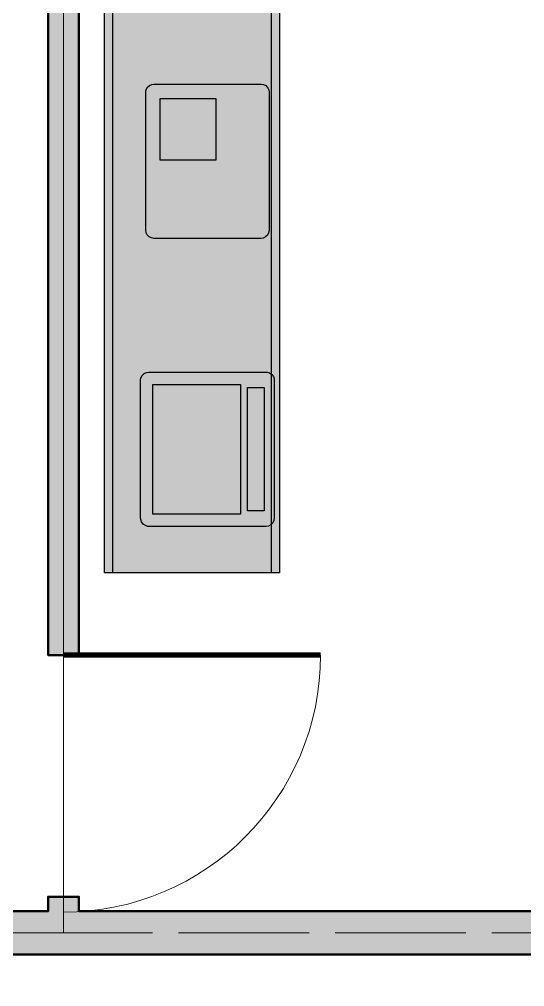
# Model space of a CAD drawing. Header units: metres. Extents: x 0 to 115, y 0 to 64.
# Drawn here: x 69.67 to 74.59, y 13.88 to 23.28 of the extents above; entities that cross this region are included whole.
import ezdxf

# ---------------------------------------------------------------- set-up
doc = ezdxf.new("R2010")
doc.units = ezdxf.units.M
doc.linetypes.add('DASHED', pattern=[1.524, 1.27, -0.254])
doc.layers.add('A-AREA', color=8, linetype='DASHED', lineweight=13, plot=False)
for name, color, linetype, lineweight in [('A-MURO', 7, 'Continuous', 50), ('A-PUERTA', 41, 'Continuous', 25), ('G-ETIQUETA', 4, 'Continuous', 18), ('M-EQUIPO', 7, 'Continuous', 25), ('M-EQUIPO-RELLENO', 8, 'Continuous', 0)]:
    doc.layers.add(name, color=color, linetype=linetype, lineweight=lineweight)
doc.layers.add('A-MURO-RELLENO', color=8, linetype='Continuous', lineweight=0, true_color=0x8d949b)
doc.styles.add('PLANO', font='arial.ttf')

# ---------------------------------------------------------------- blocks, each defined once
blk = doc.blocks.new('EQ_mesadas-lab')
at = {"layer": 'M-EQUIPO-RELLENO', "true_color": 0xeef1f3}
h = blk.add_hatch(color=7, dxfattribs=at)
h.dxf.hatch_style = 1
h.paths.add_polyline_path([(-10.7, 4.6), (-9, 4.6), (-9, -3.6), (-10.7, -3.6)])
at = {"layer": 'M-EQUIPO'}
blk.add_lwpolyline([(-10.7, 4.6), (-9, 4.6), (-9, -3.6), (-10.7, -3.6)], close=True, dxfattribs=at)
at = {"layer": 'M-EQUIPO', "ltscale": 0.15, "true_color": 0x8a949e}
blk.add_lwpolyline([(-10.62, 4.6), (-9.08, 4.6), (-9.08, -3.6), (-10.62, -3.6)], close=True, dxfattribs=at)
at = {"layer": 'G-ETIQUETA', "style": 'PLANO', "flags": 1}
for tag, p in [('TAG', (0, 0)), ('NOMBRE', (0, -0.25)), ('AREA', (0, -0.5)), ('FUNCION', (0, -0.75)), ('CONFIANZA', (0, -1))]:
    blk.add_attdef(tag, p, '', height=0.15, dxfattribs=at)
blk = doc.blocks.new('EQ_lab-eq3')
at = {"layer": 'M-EQUIPO-RELLENO', "true_color": 0xe9ecef}
h = blk.add_hatch(color=7, dxfattribs=at)
h.dxf.hatch_style = 1
h.paths.add_polyline_path([(-0.52, 0.75), (-0.4983, 0.75), (-0.4766, 0.75), (-0.4548, 0.75), (-0.4331, 0.75), (-0.4114, 0.75), (-0.3897, 0.75), (-0.368, 0.75), (-0.3462, 0.75), (-0.3245, 0.75), (-0.3028, 0.75), (-0.2811, 0.75), (-0.2594, 0.75), (-0.2377, 0.75), (-0.2159, 0.75), (-0.1942, 0.75), (-0.1725, 0.75), (-0.1508, 0.75), (-0.1291, 0.75), (-0.1073, 0.75), (-0.0856, 0.75), (-0.0639, 0.75), (-0.0422, 0.75), (-0.0205, 0.75), (0.0013, 0.75), (0.023, 0.75), (0.0447, 0.75), (0.0664, 0.75), (0.0881, 0.75), (0.1098, 0.75), (0.1316, 0.75), (0.1533, 0.75), (0.175, 0.75), (0.1967, 0.75), (0.2184, 0.75), (0.2402, 0.75), (0.2619, 0.75), (0.2836, 0.75), (0.3053, 0.75), (0.327, 0.75), (0.3488, 0.75), (0.3705, 0.75), (0.3922, 0.75), (0.4139, 0.75), (0.4356, 0.75), (0.4574, 0.75), (0.4791, 0.75), (0.5008, 0.75), (0.5225, 0.75), (0.5452, 0.7459), (0.5671, 0.7346), (0.585, 0.7167), (0.5961, 0.6947), (0.6, 0.672), (0.6, 0.6503), (0.6, 0.6286), (0.6, 0.6069), (0.6, 0.5852), (0.6, 0.5634), (0.6, 0.5417), (0.6, 0.52), (0.6, 0.4983), (0.6, 0.4766), (0.6, 0.4548), (0.6, 0.4331), (0.6, 0.4114), (0.6, 0.3897), (0.6, 0.368), (0.6, 0.3462), (0.6, 0.3245), (0.6, 0.3028), (0.6, 0.2811), (0.6, 0.2594), (0.6, 0.2377), (0.6, 0.2159), (0.6, 0.1942), (0.6, 0.1725), (0.6, 0.1508), (0.6, 0.1291), (0.6, 0.1073), (0.6, 0.0856), (0.6, 0.0639), (0.6, 0.0422), (0.6, 0.0205), (0.6, -0.0013), (0.6, -0.023), (0.6, -0.0447), (0.6, -0.0664), (0.6, -0.0881), (0.6, -0.1098), (0.6, -0.1316), (0.6, -0.1533), (0.6, -0.175), (0.6, -0.1967), (0.6, -0.2184), (0.6, -0.2402), (0.6, -0.2619), (0.6, -0.2836), (0.6, -0.3053), (0.6, -0.327), (0.6, -0.3488), (0.6, -0.3705), (0.6, -0.3922), (0.6, -0.4139), (0.6, -0.4356), (0.6, -0.4574), (0.6, -0.4791), (0.6, -0.5008), (0.6, -0.5225), (0.6, -0.5442), (0.6, -0.5659), (0.6, -0.5877), (0.6, -0.6094), (0.6, -0.6311), (0.6, -0.6528), (0.5999, -0.6746), (0.5952, -0.6973), (0.5832, -0.719), (0.5648, -0.7363), (0.5425, -0.7468), (0.52, -0.75), (0.4983, -0.75), (0.4766, -0.75), (0.4548, -0.75), (0.4331, -0.75), (0.4114, -0.75), (0.3897, -0.75), (0.368, -0.75), (0.3462, -0.75), (0.3245, -0.75), (0.3028, -0.75), (0.2811, -0.75), (0.2594, -0.75), (0.2377, -0.75), (0.2159, -0.75), (0.1942, -0.75), (0.1725, -0.75), (0.1508, -0.75), (0.1291, -0.75), (0.1073, -0.75), (0.0856, -0.75), (0.0639, -0.75), (0.0422, -0.75), (0.0205, -0.75), (-0.0013, -0.75), (-0.023, -0.75), (-0.0447, -0.75), (-0.0664, -0.75), (-0.0881, -0.75), (-0.1098, -0.75), (-0.1316, -0.75), (-0.1533, -0.75), (-0.175, -0.75), (-0.1967, -0.75), (-0.2184, -0.75), (-0.2402, -0.75), (-0.2619, -0.75), (-0.2836, -0.75), (-0.3053, -0.75), (-0.327, -0.75), (-0.3488, -0.75), (-0.3705, -0.75), (-0.3922, -0.75), (-0.4139, -0.75), (-0.4356, -0.75), (-0.4574, -0.75), (-0.4791, -0.75), (-0.5008, -0.75), (-0.5225, -0.75), (-0.5452, -0.7459), (-0.5671, -0.7346), (-0.585, -0.7167), (-0.5961, -0.6947), (-0.6, -0.672), (-0.6, -0.6503), (-0.6, -0.6286), (-0.6, -0.6069), (-0.6, -0.5852), (-0.6, -0.5634), (-0.6, -0.5417), (-0.6, -0.52), (-0.6, -0.4983), (-0.6, -0.4766), (-0.6, -0.4548), (-0.6, -0.4331), (-0.6, -0.4114), (-0.6, -0.3897), (-0.6, -0.368), (-0.6, -0.3462), (-0.6, -0.3245), (-0.6, -0.3028), (-0.6, -0.2811), (-0.6, -0.2594), (-0.6, -0.2377), (-0.6, -0.2159), (-0.6, -0.1942), (-0.6, -0.1725), (-0.6, -0.1508), (-0.6, -0.1291), (-0.6, -0.1073), (-0.6, -0.0856), (-0.6, -0.0639), (-0.6, -0.0422), (-0.6, -0.0205), (-0.6, 0.0013), (-0.6, 0.023), (-0.6, 0.0447), (-0.6, 0.0664), (-0.6, 0.0881), (-0.6, 0.1098), (-0.6, 0.1316), (-0.6, 0.1533), (-0.6, 0.175), (-0.6, 0.1967), (-0.6, 0.2184), (-0.6, 0.2402), (-0.6, 0.2619), (-0.6, 0.2836), (-0.6, 0.3053), (-0.6, 0.327), (-0.6, 0.3488), (-0.6, 0.3705), (-0.6, 0.3922), (-0.6, 0.4139), (-0.6, 0.4356), (-0.6, 0.4574), (-0.6, 0.4791), (-0.6, 0.5008), (-0.6, 0.5225), (-0.6, 0.5442), (-0.6, 0.5659), (-0.6, 0.5877), (-0.6, 0.6094), (-0.6, 0.6311), (-0.6, 0.6528), (-0.5999, 0.6746), (-0.5952, 0.6973), (-0.5832, 0.719), (-0.5648, 0.7363), (-0.5425, 0.7468)])
at = {"layer": 'M-EQUIPO-RELLENO', "true_color": 0x1d3b57}
h = blk.add_hatch(color=7, dxfattribs=at)
h.dxf.hatch_style = 1
h.paths.add_polyline_path([(-0.46, 0.61), (0.08, 0.61), (0.08, 0.01), (-0.46, 0.01)])
at = {"layer": 'M-EQUIPO'}
for points in [[(-0.52, 0.75), (-0.4983, 0.75), (-0.4766, 0.75), (-0.4548, 0.75), (-0.4331, 0.75), (-0.4114, 0.75), (-0.3897, 0.75), (-0.368, 0.75), (-0.3462, 0.75), (-0.3245, 0.75), (-0.3028, 0.75), (-0.2811, 0.75), (-0.2594, 0.75), (-0.2377, 0.75), (-0.2159, 0.75), (-0.1942, 0.75), (-0.1725, 0.75), (-0.1508, 0.75), (-0.1291, 0.75), (-0.1073, 0.75), (-0.0856, 0.75), (-0.0639, 0.75), (-0.0422, 0.75), (-0.0205, 0.75), (0.0013, 0.75), (0.023, 0.75), (0.0447, 0.75), (0.0664, 0.75), (0.0881, 0.75), (0.1098, 0.75), (0.1316, 0.75), (0.1533, 0.75), (0.175, 0.75), (0.1967, 0.75), (0.2184, 0.75), (0.2402, 0.75), (0.2619, 0.75), (0.2836, 0.75), (0.3053, 0.75), (0.327, 0.75), (0.3488, 0.75), (0.3705, 0.75), (0.3922, 0.75), (0.4139, 0.75), (0.4356, 0.75), (0.4574, 0.75), (0.4791, 0.75), (0.5008, 0.75), (0.5225, 0.75), (0.5452, 0.7459), (0.5671, 0.7346), (0.585, 0.7167), (0.5961, 0.6947), (0.6, 0.672), (0.6, 0.6503), (0.6, 0.6286), (0.6, 0.6069), (0.6, 0.5852), (0.6, 0.5634), (0.6, 0.5417), (0.6, 0.52), (0.6, 0.4983), (0.6, 0.4766), (0.6, 0.4548), (0.6, 0.4331), (0.6, 0.4114), (0.6, 0.3897), (0.6, 0.368), (0.6, 0.3462), (0.6, 0.3245), (0.6, 0.3028), (0.6, 0.2811), (0.6, 0.2594), (0.6, 0.2377), (0.6, 0.2159), (0.6, 0.1942), (0.6, 0.1725), (0.6, 0.1508), (0.6, 0.1291), (0.6, 0.1073), (0.6, 0.0856), (0.6, 0.0639), (0.6, 0.0422), (0.6, 0.0205), (0.6, -0.0013), (0.6, -0.023), (0.6, -0.0447), (0.6, -0.0664), (0.6, -0.0881), (0.6, -0.1098), (0.6, -0.1316), (0.6, -0.1533), (0.6, -0.175), (0.6, -0.1967), (0.6, -0.2184), (0.6, -0.2402), (0.6, -0.2619), (0.6, -0.2836), (0.6, -0.3053), (0.6, -0.327), (0.6, -0.3488), (0.6, -0.3705), (0.6, -0.3922), (0.6, -0.4139), (0.6, -0.4356), (0.6, -0.4574), (0.6, -0.4791), (0.6, -0.5008), (0.6, -0.5225), (0.6, -0.5442), (0.6, -0.5659), (0.6, -0.5877), (0.6, -0.6094), (0.6, -0.6311), (0.6, -0.6528), (0.5999, -0.6746), (0.5952, -0.6973), (0.5832, -0.719), (0.5648, -0.7363), (0.5425, -0.7468), (0.52, -0.75), (0.4983, -0.75), (0.4766, -0.75), (0.4548, -0.75), (0.4331, -0.75), (0.4114, -0.75), (0.3897, -0.75), (0.368, -0.75), (0.3462, -0.75), (0.3245, -0.75), (0.3028, -0.75), (0.2811, -0.75), (0.2594, -0.75), (0.2377, -0.75), (0.2159, -0.75), (0.1942, -0.75), (0.1725, -0.75), (0.1508, -0.75), (0.1291, -0.75), (0.1073, -0.75), (0.0856, -0.75), (0.0639, -0.75), (0.0422, -0.75), (0.0205, -0.75), (-0.0013, -0.75), (-0.023, -0.75), (-0.0447, -0.75), (-0.0664, -0.75), (-0.0881, -0.75), (-0.1098, -0.75), (-0.1316, -0.75), (-0.1533, -0.75), (-0.175, -0.75), (-0.1967, -0.75), (-0.2184, -0.75), (-0.2402, -0.75), (-0.2619, -0.75), (-0.2836, -0.75), (-0.3053, -0.75), (-0.327, -0.75), (-0.3488, -0.75), (-0.3705, -0.75), (-0.3922, -0.75), (-0.4139, -0.75), (-0.4356, -0.75), (-0.4574, -0.75), (-0.4791, -0.75), (-0.5008, -0.75), (-0.5225, -0.75), (-0.5452, -0.7459), (-0.5671, -0.7346), (-0.585, -0.7167), (-0.5961, -0.6947), (-0.6, -0.672), (-0.6, -0.6503), (-0.6, -0.6286), (-0.6, -0.6069), (-0.6, -0.5852), (-0.6, -0.5634), (-0.6, -0.5417), (-0.6, -0.52), (-0.6, -0.4983), (-0.6, -0.4766), (-0.6, -0.4548), (-0.6, -0.4331), (-0.6, -0.4114), (-0.6, -0.3897), (-0.6, -0.368), (-0.6, -0.3462), (-0.6, -0.3245), (-0.6, -0.3028), (-0.6, -0.2811), (-0.6, -0.2594), (-0.6, -0.2377), (-0.6, -0.2159), (-0.6, -0.1942), (-0.6, -0.1725), (-0.6, -0.1508), (-0.6, -0.1291), (-0.6, -0.1073), (-0.6, -0.0856), (-0.6, -0.0639), (-0.6, -0.0422), (-0.6, -0.0205), (-0.6, 0.0013), (-0.6, 0.023), (-0.6, 0.0447), (-0.6, 0.0664), (-0.6, 0.0881), (-0.6, 0.1098), (-0.6, 0.1316), (-0.6, 0.1533), (-0.6, 0.175), (-0.6, 0.1967), (-0.6, 0.2184), (-0.6, 0.2402), (-0.6, 0.2619), (-0.6, 0.2836), (-0.6, 0.3053), (-0.6, 0.327), (-0.6, 0.3488), (-0.6, 0.3705), (-0.6, 0.3922), (-0.6, 0.4139), (-0.6, 0.4356), (-0.6, 0.4574), (-0.6, 0.4791), (-0.6, 0.5008), (-0.6, 0.5225), (-0.6, 0.5442), (-0.6, 0.5659), (-0.6, 0.5877), (-0.6, 0.6094), (-0.6, 0.6311), (-0.6, 0.6528), (-0.5999, 0.6746), (-0.5952, 0.6973), (-0.5832, 0.719), (-0.5648, 0.7363), (-0.5425, 0.7468)], [(-0.46, 0.61), (0.08, 0.61), (0.08, 0.01), (-0.46, 0.01)]]:
    blk.add_lwpolyline(points, close=True, dxfattribs=at)
at = {"layer": 'G-ETIQUETA', "style": 'PLANO', "flags": 1}
for tag, p in [('TAG', (0, 0)), ('NOMBRE', (0, -0.25)), ('AREA', (0, -0.5)), ('FUNCION', (0, -0.75)), ('CONFIANZA', (0, -1))]:
    blk.add_attdef(tag, p, '', height=0.15, dxfattribs=at)
blk = doc.blocks.new('EQ_lab-eq4')
at = {"layer": 'M-EQUIPO-RELLENO', "true_color": 0xe9ecef}
h = blk.add_hatch(color=7, dxfattribs=at)
h.dxf.hatch_style = 1
h.paths.add_polyline_path([(-0.57, 0.75), (-0.5474, 0.75), (-0.5249, 0.75), (-0.5023, 0.75), (-0.4798, 0.75), (-0.4572, 0.75), (-0.4347, 0.75), (-0.4121, 0.75), (-0.3896, 0.75), (-0.367, 0.75), (-0.3445, 0.75), (-0.3219, 0.75), (-0.2994, 0.75), (-0.2768, 0.75), (-0.2543, 0.75), (-0.2317, 0.75), (-0.2092, 0.75), (-0.1866, 0.75), (-0.1641, 0.75), (-0.1415, 0.75), (-0.119, 0.75), (-0.0964, 0.75), (-0.0738, 0.75), (-0.0513, 0.75), (-0.0287, 0.75), (-0.0062, 0.75), (0.0164, 0.75), (0.0389, 0.75), (0.0615, 0.75), (0.084, 0.75), (0.1066, 0.75), (0.1291, 0.75), (0.1517, 0.75), (0.1742, 0.75), (0.1968, 0.75), (0.2193, 0.75), (0.2419, 0.75), (0.2644, 0.75), (0.287, 0.75), (0.3095, 0.75), (0.3321, 0.75), (0.3546, 0.75), (0.3772, 0.75), (0.3997, 0.75), (0.4223, 0.75), (0.4449, 0.75), (0.4674, 0.75), (0.49, 0.75), (0.5125, 0.75), (0.5351, 0.75), (0.5576, 0.75), (0.5804, 0.7493), (0.604, 0.7424), (0.6255, 0.7276), (0.6411, 0.7067), (0.6489, 0.6831), (0.65, 0.6602), (0.65, 0.6377), (0.65, 0.6151), (0.65, 0.5926), (0.65, 0.57), (0.65, 0.5474), (0.65, 0.5249), (0.65, 0.5023), (0.65, 0.4798), (0.65, 0.4572), (0.65, 0.4347), (0.65, 0.4121), (0.65, 0.3896), (0.65, 0.367), (0.65, 0.3445), (0.65, 0.3219), (0.65, 0.2994), (0.65, 0.2768), (0.65, 0.2543), (0.65, 0.2317), (0.65, 0.2092), (0.65, 0.1866), (0.65, 0.1641), (0.65, 0.1415), (0.65, 0.119), (0.65, 0.0964), (0.65, 0.0738), (0.65, 0.0513), (0.65, 0.0287), (0.65, 0.0062), (0.65, -0.0164), (0.65, -0.0389), (0.65, -0.0615), (0.65, -0.084), (0.65, -0.1066), (0.65, -0.1291), (0.65, -0.1517), (0.65, -0.1742), (0.65, -0.1968), (0.65, -0.2193), (0.65, -0.2419), (0.65, -0.2644), (0.65, -0.287), (0.65, -0.3095), (0.65, -0.3321), (0.65, -0.3546), (0.65, -0.3772), (0.65, -0.3997), (0.65, -0.4223), (0.65, -0.4449), (0.65, -0.4674), (0.65, -0.49), (0.65, -0.5125), (0.65, -0.5351), (0.65, -0.5576), (0.65, -0.5802), (0.65, -0.6027), (0.65, -0.6253), (0.65, -0.6478), (0.65, -0.6704), (0.6464, -0.6938), (0.635, -0.7167), (0.6163, -0.7352), (0.5934, -0.7465), (0.57, -0.75), (0.5474, -0.75), (0.5249, -0.75), (0.5023, -0.75), (0.4798, -0.75), (0.4572, -0.75), (0.4347, -0.75), (0.4121, -0.75), (0.3896, -0.75), (0.367, -0.75), (0.3445, -0.75), (0.3219, -0.75), (0.2994, -0.75), (0.2768, -0.75), (0.2543, -0.75), (0.2317, -0.75), (0.2092, -0.75), (0.1866, -0.75), (0.1641, -0.75), (0.1415, -0.75), (0.119, -0.75), (0.0964, -0.75), (0.0738, -0.75), (0.0513, -0.75), (0.0287, -0.75), (0.0062, -0.75), (-0.0164, -0.75), (-0.0389, -0.75), (-0.0615, -0.75), (-0.084, -0.75), (-0.1066, -0.75), (-0.1291, -0.75), (-0.1517, -0.75), (-0.1742, -0.75), (-0.1968, -0.75), (-0.2193, -0.75), (-0.2419, -0.75), (-0.2644, -0.75), (-0.287, -0.75), (-0.3095, -0.75), (-0.3321, -0.75), (-0.3546, -0.75), (-0.3772, -0.75), (-0.3997, -0.75), (-0.4223, -0.75), (-0.4449, -0.75), (-0.4674, -0.75), (-0.49, -0.75), (-0.5125, -0.75), (-0.5351, -0.75), (-0.5576, -0.75), (-0.5804, -0.7493), (-0.604, -0.7424), (-0.6255, -0.7276), (-0.6411, -0.7067), (-0.6489, -0.6831), (-0.65, -0.6602), (-0.65, -0.6377), (-0.65, -0.6151), (-0.65, -0.5926), (-0.65, -0.57), (-0.65, -0.5474), (-0.65, -0.5249), (-0.65, -0.5023), (-0.65, -0.4798), (-0.65, -0.4572), (-0.65, -0.4347), (-0.65, -0.4121), (-0.65, -0.3896), (-0.65, -0.367), (-0.65, -0.3445), (-0.65, -0.3219), (-0.65, -0.2994), (-0.65, -0.2768), (-0.65, -0.2543), (-0.65, -0.2317), (-0.65, -0.2092), (-0.65, -0.1866), (-0.65, -0.1641), (-0.65, -0.1415), (-0.65, -0.119), (-0.65, -0.0964), (-0.65, -0.0738), (-0.65, -0.0513), (-0.65, -0.0287), (-0.65, -0.0062), (-0.65, 0.0164), (-0.65, 0.0389), (-0.65, 0.0615), (-0.65, 0.084), (-0.65, 0.1066), (-0.65, 0.1291), (-0.65, 0.1517), (-0.65, 0.1742), (-0.65, 0.1968), (-0.65, 0.2193), (-0.65, 0.2419), (-0.65, 0.2644), (-0.65, 0.287), (-0.65, 0.3095), (-0.65, 0.3321), (-0.65, 0.3546), (-0.65, 0.3772), (-0.65, 0.3997), (-0.65, 0.4223), (-0.65, 0.4449), (-0.65, 0.4674), (-0.65, 0.49), (-0.65, 0.5125), (-0.65, 0.5351), (-0.65, 0.5576), (-0.65, 0.5802), (-0.65, 0.6027), (-0.65, 0.6253), (-0.65, 0.6478), (-0.65, 0.6704), (-0.6464, 0.6938), (-0.635, 0.7167), (-0.6163, 0.7352), (-0.5934, 0.7465)])
at = {"layer": 'M-EQUIPO-RELLENO', "true_color": 0x1d3b57}
h = blk.add_hatch(color=7, dxfattribs=at)
h.dxf.hatch_style = 1
h.paths.add_polyline_path([(0.39, 0.6), (0.55, 0.6), (0.55, -0.6), (0.39, -0.6)])
at = {"layer": 'M-EQUIPO'}
for points in [[(-0.57, 0.75), (-0.5474, 0.75), (-0.5249, 0.75), (-0.5023, 0.75), (-0.4798, 0.75), (-0.4572, 0.75), (-0.4347, 0.75), (-0.4121, 0.75), (-0.3896, 0.75), (-0.367, 0.75), (-0.3445, 0.75), (-0.3219, 0.75), (-0.2994, 0.75), (-0.2768, 0.75), (-0.2543, 0.75), (-0.2317, 0.75), (-0.2092, 0.75), (-0.1866, 0.75), (-0.1641, 0.75), (-0.1415, 0.75), (-0.119, 0.75), (-0.0964, 0.75), (-0.0738, 0.75), (-0.0513, 0.75), (-0.0287, 0.75), (-0.0062, 0.75), (0.0164, 0.75), (0.0389, 0.75), (0.0615, 0.75), (0.084, 0.75), (0.1066, 0.75), (0.1291, 0.75), (0.1517, 0.75), (0.1742, 0.75), (0.1968, 0.75), (0.2193, 0.75), (0.2419, 0.75), (0.2644, 0.75), (0.287, 0.75), (0.3095, 0.75), (0.3321, 0.75), (0.3546, 0.75), (0.3772, 0.75), (0.3997, 0.75), (0.4223, 0.75), (0.4449, 0.75), (0.4674, 0.75), (0.49, 0.75), (0.5125, 0.75), (0.5351, 0.75), (0.5576, 0.75), (0.5804, 0.7493), (0.604, 0.7424), (0.6255, 0.7276), (0.6411, 0.7067), (0.6489, 0.6831), (0.65, 0.6602), (0.65, 0.6377), (0.65, 0.6151), (0.65, 0.5926), (0.65, 0.57), (0.65, 0.5474), (0.65, 0.5249), (0.65, 0.5023), (0.65, 0.4798), (0.65, 0.4572), (0.65, 0.4347), (0.65, 0.4121), (0.65, 0.3896), (0.65, 0.367), (0.65, 0.3445), (0.65, 0.3219), (0.65, 0.2994), (0.65, 0.2768), (0.65, 0.2543), (0.65, 0.2317), (0.65, 0.2092), (0.65, 0.1866), (0.65, 0.1641), (0.65, 0.1415), (0.65, 0.119), (0.65, 0.0964), (0.65, 0.0738), (0.65, 0.0513), (0.65, 0.0287), (0.65, 0.0062), (0.65, -0.0164), (0.65, -0.0389), (0.65, -0.0615), (0.65, -0.084), (0.65, -0.1066), (0.65, -0.1291), (0.65, -0.1517), (0.65, -0.1742), (0.65, -0.1968), (0.65, -0.2193), (0.65, -0.2419), (0.65, -0.2644), (0.65, -0.287), (0.65, -0.3095), (0.65, -0.3321), (0.65, -0.3546), (0.65, -0.3772), (0.65, -0.3997), (0.65, -0.4223), (0.65, -0.4449), (0.65, -0.4674), (0.65, -0.49), (0.65, -0.5125), (0.65, -0.5351), (0.65, -0.5576), (0.65, -0.5802), (0.65, -0.6027), (0.65, -0.6253), (0.65, -0.6478), (0.65, -0.6704), (0.6464, -0.6938), (0.635, -0.7167), (0.6163, -0.7352), (0.5934, -0.7465), (0.57, -0.75), (0.5474, -0.75), (0.5249, -0.75), (0.5023, -0.75), (0.4798, -0.75), (0.4572, -0.75), (0.4347, -0.75), (0.4121, -0.75), (0.3896, -0.75), (0.367, -0.75), (0.3445, -0.75), (0.3219, -0.75), (0.2994, -0.75), (0.2768, -0.75), (0.2543, -0.75), (0.2317, -0.75), (0.2092, -0.75), (0.1866, -0.75), (0.1641, -0.75), (0.1415, -0.75), (0.119, -0.75), (0.0964, -0.75), (0.0738, -0.75), (0.0513, -0.75), (0.0287, -0.75), (0.0062, -0.75), (-0.0164, -0.75), (-0.0389, -0.75), (-0.0615, -0.75), (-0.084, -0.75), (-0.1066, -0.75), (-0.1291, -0.75), (-0.1517, -0.75), (-0.1742, -0.75), (-0.1968, -0.75), (-0.2193, -0.75), (-0.2419, -0.75), (-0.2644, -0.75), (-0.287, -0.75), (-0.3095, -0.75), (-0.3321, -0.75), (-0.3546, -0.75), (-0.3772, -0.75), (-0.3997, -0.75), (-0.4223, -0.75), (-0.4449, -0.75), (-0.4674, -0.75), (-0.49, -0.75), (-0.5125, -0.75), (-0.5351, -0.75), (-0.5576, -0.75), (-0.5804, -0.7493), (-0.604, -0.7424), (-0.6255, -0.7276), (-0.6411, -0.7067), (-0.6489, -0.6831), (-0.65, -0.6602), (-0.65, -0.6377), (-0.65, -0.6151), (-0.65, -0.5926), (-0.65, -0.57), (-0.65, -0.5474), (-0.65, -0.5249), (-0.65, -0.5023), (-0.65, -0.4798), (-0.65, -0.4572), (-0.65, -0.4347), (-0.65, -0.4121), (-0.65, -0.3896), (-0.65, -0.367), (-0.65, -0.3445), (-0.65, -0.3219), (-0.65, -0.2994), (-0.65, -0.2768), (-0.65, -0.2543), (-0.65, -0.2317), (-0.65, -0.2092), (-0.65, -0.1866), (-0.65, -0.1641), (-0.65, -0.1415), (-0.65, -0.119), (-0.65, -0.0964), (-0.65, -0.0738), (-0.65, -0.0513), (-0.65, -0.0287), (-0.65, -0.0062), (-0.65, 0.0164), (-0.65, 0.0389), (-0.65, 0.0615), (-0.65, 0.084), (-0.65, 0.1066), (-0.65, 0.1291), (-0.65, 0.1517), (-0.65, 0.1742), (-0.65, 0.1968), (-0.65, 0.2193), (-0.65, 0.2419), (-0.65, 0.2644), (-0.65, 0.287), (-0.65, 0.3095), (-0.65, 0.3321), (-0.65, 0.3546), (-0.65, 0.3772), (-0.65, 0.3997), (-0.65, 0.4223), (-0.65, 0.4449), (-0.65, 0.4674), (-0.65, 0.49), (-0.65, 0.5125), (-0.65, 0.5351), (-0.65, 0.5576), (-0.65, 0.5802), (-0.65, 0.6027), (-0.65, 0.6253), (-0.65, 0.6478), (-0.65, 0.6704), (-0.6464, 0.6938), (-0.635, 0.7167), (-0.6163, 0.7352), (-0.5934, 0.7465)], [(0.39, 0.6), (0.55, 0.6), (0.55, -0.6), (0.39, -0.6)]]:
    blk.add_lwpolyline(points, close=True, dxfattribs=at)
at = {"layer": 'M-EQUIPO', "true_color": 0x5b6670}
blk.add_lwpolyline([(-0.53, 0.63), (0.32, 0.63), (0.32, -0.63), (-0.53, -0.63)], close=True, dxfattribs=at)
at = {"layer": 'G-ETIQUETA', "style": 'PLANO', "flags": 1}
for tag, p in [('TAG', (0, 0)), ('NOMBRE', (0, -0.25)), ('AREA', (0, -0.5)), ('FUNCION', (0, -0.75)), ('CONFIANZA', (0, -1))]:
    blk.add_attdef(tag, p, '', height=0.15, dxfattribs=at)

msp = doc.modelspace()

# ---------------------------------------------------------------- hatches: boundary and pattern name
at = {"layer": 'A-MURO-RELLENO', "true_color": 0x8d949b}
h = msp.add_hatch(color=8, dxfattribs=at)
h.dxf.hatch_style = 1
h.paths.add_polyline_path([(79.7, 28.75), (69.95, 28.75), (69.95, 17.1), (70.25, 17.1), (70.25, 28.45), (79.7, 28.45)])
h = msp.add_hatch(color=8, dxfattribs=at)
h.dxf.hatch_style = 1
h.paths.add_polyline_path([(33.2, 2.99), (54.71, 2.99), (54.71, 14.19), (75.8, 14.19), (75.8, 14.61), (70.25, 14.61), (70.25, 14.75), (69.95, 14.75), (69.95, 14.61), (54.71, 14.61), (54.71, 14.66), (54.29, 14.66), (54.29, 14.6), (42.15, 14.6), (42.15, 14.9), (41.85, 14.9), (41.85, 14.6), (41.2, 14.6), (41.2, 14.3), (54.29, 14.3), (54.29, 3.41), (38.55, 3.41), (38.55, 14.3), (38.8, 14.3), (38.8, 14.6), (28.25, 14.6), (28.25, 16.6), (27.95, 16.6), (27.95, 14.6), (20.4, 14.6), (20.4, 14.3), (38.25, 14.3), (38.25, 3.41), (33.2, 3.41)])

# ---------------------------------------------------------------- linework, layer by layer
at = {"layer": 'A-AREA'}
for points in [[(66.2, 28.6), (70.1, 28.6), (70.1, 14.4), (54.3, 14.4), (54.3, 17.8), (66.2, 17.8)], [(70.1, 28.6), (92.3, 28.6), (92.3, 14.4), (70.1, 14.4)]]:
    msp.add_lwpolyline(points, close=True, dxfattribs=at)
at = {"layer": 'A-MURO'}
msp.add_lwpolyline([(79.7, 28.75), (69.95, 28.75), (69.95, 17.1), (70.25, 17.1), (70.25, 28.45), (79.7, 28.45)], close=True, dxfattribs=at)
msp.add_lwpolyline([(33.2, 2.99), (54.71, 2.99), (54.71, 14.19), (75.8, 14.19), (75.8, 14.61), (70.25, 14.61), (70.25, 14.75), (69.95, 14.75), (69.95, 14.61), (54.71, 14.61), (54.71, 14.66), (54.29, 14.66), (54.29, 14.6), (42.15, 14.6)], dxfattribs=at)
at = {"layer": 'A-PUERTA', "const_width": 0.05}
msp.add_lwpolyline([(70.1, 17.1), (72.6, 17.1)], dxfattribs=at)
at = {"layer": 'A-PUERTA', "lineweight": 13}
msp.add_arc((70.1, 17.1), 2.5, 270, 0, dxfattribs=at)

# ---------------------------------------------------------------- block references
at = {"layer": 'M-EQUIPO'}
for name, p in [('EQ_mesadas-lab', (81.2, 21.5)), ('EQ_lab-eq3', (71.5, 21.9)), ('EQ_lab-eq4', (71.5, 19.1))]:
    msp.add_blockref(name, p, dxfattribs=at)

doc.saveas('drawing.dxf')
